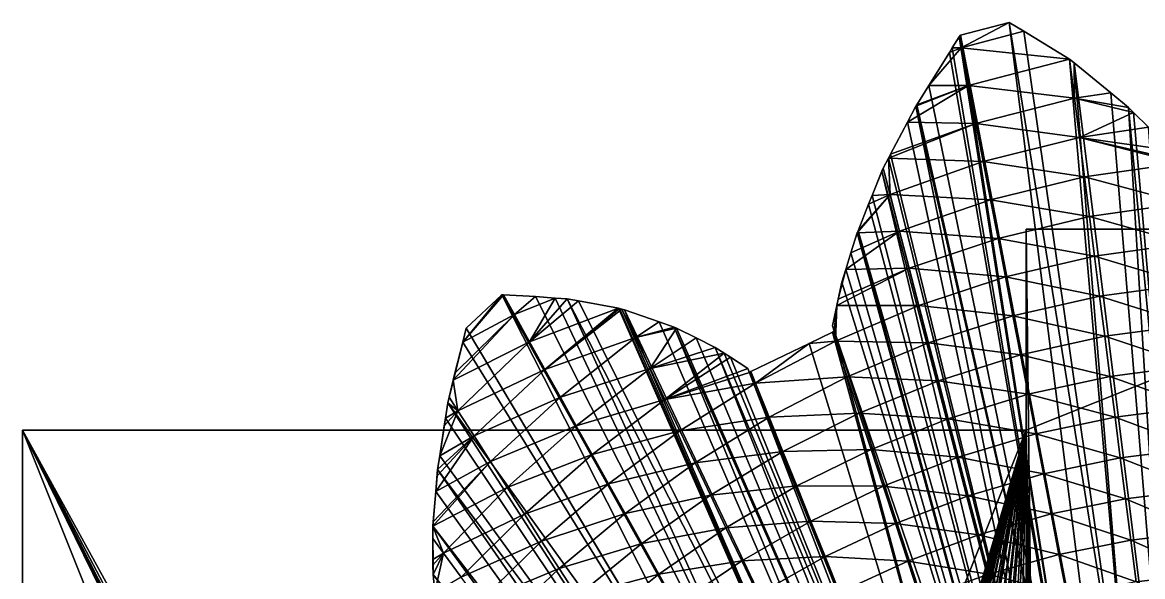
# Model space of a CAD drawing. Header units: inches. Extents: x 62 to 1153, y 3 to 780.
# Drawn here: x 1100.82 to 1123.14, y 769.41 to 780.45 of the extents above; entities that cross this region are included whole.
import ezdxf

# ---------------------------------------------------------------- set-up
doc = ezdxf.new("R2010")
doc.units = ezdxf.units.IN
doc.header["$MEASUREMENT"] = 0
doc.layers.add('ConstLine', color=6, linetype='Continuous')
doc.layers.add('ObjLayer', color=2, linetype='Continuous')

msp = doc.modelspace()

# ---------------------------------------------------------------- linework, layer by layer
at = {"layer": 'ConstLine'}
for points in [[(1119.505, 780.193, 24.837), (1120.479, 780.445, 24.778), (1119.523, 779.939, 24.53)], [(1122.448, 764.85, 36.5), (1120.479, 780.445, 24.778), (1119.505, 780.193, 24.837)], [(1120.479, 780.445, 24.778), (1120.767, 780.273, 24.469), (1119.523, 779.939, 24.53)], [(1119.523, 779.939, 24.53), (1120.767, 780.273, 24.469), (1121.676, 779.71, 23.513)], [(1120.479, 780.445, 24.778), (1122.974, 764.943, 36.5), (1120.767, 780.273, 24.469)], [(1122.974, 764.943, 36.5), (1120.479, 780.445, 24.778), (1122.448, 764.85, 36.5)], [(1120.767, 780.273, 24.469), (1122.974, 764.943, 36.5), (1121.676, 779.71, 23.513)], [(1119.481, 780.159, 24.805), (1119.523, 779.939, 24.53), (1119.341, 779.936, 24.62)], [(1119.481, 780.159, 24.805), (1119.341, 779.936, 24.62), (1122.146, 763.345, 36.5)], [(1119.505, 780.193, 24.837), (1119.481, 780.159, 24.805), (1122.146, 763.345, 36.5)], [(1119.505, 780.193, 24.837), (1119.523, 779.939, 24.53), (1119.481, 780.159, 24.805)], [(1119.505, 780.193, 24.837), (1122.146, 763.345, 36.5), (1122.448, 764.85, 36.5)], [(1119.523, 779.939, 24.53), (1119.668, 779.187, 23.616), (1118.875, 779.188, 24.007)], [(1119.286, 779.849, 24.546), (1119.523, 779.939, 24.53), (1118.875, 779.188, 24.007)], [(1119.286, 779.849, 24.546), (1118.875, 779.188, 24.007), (1122.146, 763.345, 36.5)], [(1119.341, 779.936, 24.62), (1119.523, 779.939, 24.53), (1119.286, 779.849, 24.546)], [(1119.341, 779.936, 24.62), (1119.286, 779.849, 24.546), (1122.146, 763.345, 36.5)], [(1119.523, 779.939, 24.53), (1121.676, 779.71, 23.513), (1119.668, 779.187, 23.616)], [(1119.668, 779.187, 23.616), (1121.676, 779.71, 23.513), (1121.776, 778.933, 22.626)], [(1121.676, 779.71, 23.513), (1121.775, 779.641, 23.416), (1121.776, 778.933, 22.626)], [(1121.676, 779.71, 23.513), (1122.974, 764.943, 36.5), (1121.775, 779.641, 23.416)], [(1121.775, 779.641, 23.416), (1122.503, 779.044, 22.603), (1121.776, 778.933, 22.626)], [(1121.775, 779.641, 23.416), (1123.772, 763.631, 36.5), (1122.503, 779.044, 22.603)], [(1121.775, 779.641, 23.416), (1122.974, 764.943, 36.5), (1123.772, 763.631, 36.5)], [(1119.668, 779.187, 23.616), (1119.814, 778.431, 22.725), (1118.45, 778.457, 23.396)], [(1118.615, 778.775, 23.664), (1119.668, 779.187, 23.616), (1118.45, 778.457, 23.396)], [(1118.634, 778.805, 23.688), (1119.668, 779.187, 23.616), (1118.615, 778.775, 23.664)], [(1118.875, 779.188, 24.007), (1119.668, 779.187, 23.616), (1118.634, 778.805, 23.688)], [(1118.875, 779.188, 24.007), (1118.634, 778.805, 23.688), (1122.146, 763.345, 36.5)], [(1119.668, 779.187, 23.616), (1121.776, 778.933, 22.626), (1119.814, 778.431, 22.725)], [(1119.814, 778.431, 22.725), (1121.776, 778.933, 22.626), (1121.875, 778.151, 21.756)], [(1121.776, 778.933, 22.626), (1122.503, 779.044, 22.603), (1122.851, 778.753, 22.221)], [(1121.776, 778.933, 22.626), (1122.951, 778.653, 22.094), (1121.875, 778.151, 21.756)], [(1121.776, 778.933, 22.626), (1122.851, 778.753, 22.221), (1122.951, 778.653, 22.094)], [(1122.503, 779.044, 22.603), (1123.772, 763.631, 36.5), (1122.851, 778.753, 22.221)], [(1118.615, 778.775, 23.664), (1118.45, 778.457, 23.396), (1121.964, 762.073, 36.5)], [(1118.634, 778.805, 23.688), (1118.615, 778.775, 23.664), (1122.146, 763.345, 36.5)], [(1118.615, 778.775, 23.664), (1121.964, 762.073, 36.5), (1122.146, 763.345, 36.5)], [(1122.851, 778.753, 22.221), (1124.378, 762.499, 36.5), (1122.951, 778.653, 22.094)], [(1122.851, 778.753, 22.221), (1123.772, 763.631, 36.5), (1124.378, 762.499, 36.5)], [(1122.951, 778.653, 22.094), (1123.251, 778.356, 21.714), (1121.875, 778.151, 21.756)], [(1122.951, 778.653, 22.094), (1124.378, 762.499, 36.5), (1123.251, 778.356, 21.714)], [(1118.112, 777.818, 22.845), (1119.814, 778.431, 22.725), (1118.073, 777.741, 22.782)], [(1118.073, 777.741, 22.782), (1119.814, 778.431, 22.725), (1119.96, 777.672, 21.854)], [(1118.45, 778.457, 23.396), (1118.112, 777.818, 22.845), (1121.964, 762.073, 36.5)], [(1118.45, 778.457, 23.396), (1119.814, 778.431, 22.725), (1118.112, 777.818, 22.845)], [(1119.814, 778.431, 22.725), (1121.875, 778.151, 21.756), (1119.96, 777.672, 21.854)], [(1121.875, 778.151, 21.756), (1123.251, 778.356, 21.714), (1123.708, 777.894, 21.142)], [(1119.96, 777.672, 21.854), (1121.875, 778.151, 21.756), (1121.976, 777.366, 20.907)], [(1121.875, 778.151, 21.756), (1123.883, 777.644, 20.848), (1121.976, 777.366, 20.907)], [(1121.875, 778.151, 21.756), (1123.88, 777.686, 20.892), (1123.883, 777.644, 20.848)], [(1121.875, 778.151, 21.756), (1123.708, 777.894, 21.142), (1123.88, 777.686, 20.892)], [(1118.112, 777.818, 22.845), (1118.073, 777.741, 22.782), (1121.964, 762.073, 36.5)], [(1118.073, 777.741, 22.782), (1117.969, 777.542, 22.613), (1121.964, 762.073, 36.5)], [(1118.073, 777.741, 22.782), (1118.104, 777.019, 21.987), (1117.969, 777.542, 22.613)], [(1118.073, 777.741, 22.782), (1119.96, 777.672, 21.854), (1118.104, 777.019, 21.987)], [(1118.104, 777.019, 21.987), (1119.96, 777.672, 21.854), (1120.107, 776.91, 21.004)], [(1119.96, 777.672, 21.854), (1121.976, 777.366, 20.907), (1120.107, 776.91, 21.004)], [(1121.976, 777.366, 20.907), (1123.883, 777.644, 20.848), (1123.934, 776.843, 20.02)], [(1117.969, 777.542, 22.613), (1118.104, 777.019, 21.987), (1117.745, 776.997, 22.172)], [(1117.969, 777.542, 22.613), (1117.745, 776.997, 22.172), (1117.941, 777.484, 22.569)], [(1117.941, 777.484, 22.569), (1117.745, 776.997, 22.172), (1121.871, 761.009, 36.5)], [(1117.969, 777.542, 22.613), (1117.941, 777.484, 22.569), (1121.964, 762.073, 36.5)], [(1117.941, 777.484, 22.569), (1121.871, 761.009, 36.5), (1121.964, 762.073, 36.5)], [(1120.107, 776.91, 21.004), (1121.976, 777.366, 20.907), (1122.076, 776.578, 20.077)], [(1121.976, 777.366, 20.907), (1123.934, 776.843, 20.02), (1122.076, 776.578, 20.077)], [(1118.104, 777.019, 21.987), (1118.295, 776.286, 21.134), (1117.451, 776.251, 21.567)], [(1118.104, 777.019, 21.987), (1117.451, 776.251, 21.567), (1117.465, 776.295, 21.604)], [(1117.673, 776.822, 22.026), (1118.104, 777.019, 21.987), (1117.465, 776.295, 21.604)], [(1117.745, 776.997, 22.172), (1118.104, 777.019, 21.987), (1117.673, 776.822, 22.026)], [(1117.745, 776.997, 22.172), (1117.673, 776.822, 22.026), (1121.871, 761.009, 36.5)], [(1118.104, 777.019, 21.987), (1120.107, 776.91, 21.004), (1118.295, 776.286, 21.134)], [(1118.295, 776.286, 21.134), (1120.107, 776.91, 21.004), (1120.255, 776.144, 20.171)], [(1120.107, 776.91, 21.004), (1122.076, 776.578, 20.077), (1120.255, 776.144, 20.171)], [(1117.673, 776.822, 22.026), (1117.465, 776.295, 21.604), (1121.871, 761.009, 36.5)], [(1123.985, 776.039, 19.209), (1122.076, 776.578, 20.077), (1123.934, 776.843, 20.02)], [(1122.177, 775.787, 19.266), (1120.255, 776.144, 20.171), (1122.076, 776.578, 20.077)], [(1122.076, 776.578, 20.077), (1123.985, 776.039, 19.209), (1122.177, 775.787, 19.266)], [(1118.295, 776.286, 21.134), (1117.224, 775.522, 20.947), (1117.325, 775.853, 21.222)], [(1118.486, 775.549, 20.298), (1117.224, 775.522, 20.947), (1118.295, 776.286, 21.134)], [(1117.451, 776.251, 21.567), (1118.295, 776.286, 21.134), (1117.325, 775.853, 21.222)], [(1117.451, 776.251, 21.567), (1117.325, 775.853, 21.222), (1121.843, 760.13, 36.5)], [(1117.465, 776.295, 21.604), (1117.451, 776.251, 21.567), (1121.843, 760.13, 36.5)], [(1117.465, 776.295, 21.604), (1121.843, 760.13, 36.5), (1121.871, 761.009, 36.5)], [(1118.295, 776.286, 21.134), (1120.255, 776.144, 20.171), (1118.486, 775.549, 20.298)], [(1130.817, 776.324), (1120.817, 772.324), (1120.817, 776.324)], [(1120.817, 772.324), (1130.817, 776.324), (1121.297, 748.941)], [(1120.817, 772.324, 4), (1121.062, 755.854, 4), (1120.817, 776.324, 4)], [(1120.817, 776.324, 4), (1121.062, 755.854, 4), (1130.817, 776.324, 4)], [(1120.817, 776.324, 4), (1130.817, 776.324), (1120.817, 776.324)], [(1130.817, 776.324), (1120.817, 776.324, 4), (1130.817, 776.324, 4)], [(1120.817, 776.324, 4), (1120.817, 772.324), (1120.817, 772.324, 4)], [(1120.817, 772.324), (1120.817, 776.324, 4), (1120.817, 776.324)], [(1130.817, 776.324, 4), (1121.062, 755.854, 4), (1121.409, 755.985, 4)], [(1121.297, 748.941), (1130.817, 776.324), (1121.382, 749.16)], [(1121.382, 749.16), (1130.817, 776.324), (1121.477, 749.376)], [(1130.817, 776.324, 4), (1121.409, 755.985, 4), (1121.641, 756.08, 4)], [(1121.477, 749.376), (1130.817, 776.324), (1121.583, 749.586)], [(1121.583, 749.586), (1130.817, 776.324), (1121.699, 749.791)], [(1130.817, 776.324, 4), (1121.641, 756.08, 4), (1122.02, 756.204, 4)], [(1121.699, 749.791), (1130.817, 776.324), (1121.826, 749.99)], [(1121.826, 749.99), (1130.817, 776.324), (1121.961, 750.183)], [(1121.961, 750.183), (1130.817, 776.324), (1122.106, 750.369)], [(1130.817, 776.324, 4), (1122.02, 756.204, 4), (1122.225, 756.277, 4)], [(1122.106, 750.369), (1130.817, 776.324), (1122.26, 750.547)], [(1130.817, 776.324, 4), (1122.225, 756.277, 4), (1122.631, 756.389, 4)], [(1122.26, 750.547), (1130.817, 776.324), (1122.422, 750.718)], [(1122.422, 750.718), (1130.817, 776.324), (1122.593, 750.88)], [(1122.593, 750.88), (1130.817, 776.324), (1122.772, 751.034)], [(1130.817, 776.324, 4), (1122.631, 756.389, 4), (1122.814, 756.444, 4)], [(1122.772, 751.034), (1130.817, 776.324), (1122.957, 751.179)], [(1130.817, 776.324, 4), (1122.814, 756.444, 4), (1123.242, 756.541, 4)], [(1122.957, 751.179), (1130.817, 776.324), (1123.15, 751.315)], [(1120.403, 775.374, 19.357), (1118.486, 775.549, 20.298), (1120.255, 776.144, 20.171)], [(1120.255, 776.144, 20.171), (1122.177, 775.787, 19.266), (1120.403, 775.374, 19.357)], [(1124.036, 775.232, 18.416), (1122.177, 775.787, 19.266), (1123.985, 776.039, 19.209)], [(1117.325, 775.853, 21.222), (1117.224, 775.522, 20.947), (1121.843, 760.13, 36.5)], [(1122.278, 774.993, 18.47), (1120.403, 775.374, 19.357), (1122.177, 775.787, 19.266)], [(1124.036, 775.232, 18.416), (1122.278, 774.993, 18.47), (1122.177, 775.787, 19.266)], [(1118.678, 774.807, 19.48), (1117.043, 774.806, 20.32), (1118.486, 775.549, 20.298)], [(1118.486, 775.549, 20.298), (1117.043, 774.806, 20.32), (1117.069, 774.931, 20.427)], [(1117.224, 775.522, 20.947), (1118.486, 775.549, 20.298), (1117.069, 774.931, 20.427)], [(1117.224, 775.522, 20.947), (1117.069, 774.931, 20.427), (1117.145, 775.269, 20.731)], [(1117.224, 775.522, 20.947), (1117.145, 775.269, 20.731), (1121.843, 760.13, 36.5)], [(1120.403, 775.374, 19.357), (1118.678, 774.807, 19.48), (1118.486, 775.549, 20.298)], [(1120.552, 774.599, 18.558), (1118.678, 774.807, 19.48), (1120.403, 775.374, 19.357)], [(1122.278, 774.993, 18.47), (1120.552, 774.599, 18.558), (1120.403, 775.374, 19.357)], [(1117.145, 775.269, 20.731), (1116.954, 774.403, 19.964), (1121.843, 760.13, 36.5)], [(1117.145, 775.269, 20.731), (1117.043, 774.806, 20.32), (1116.954, 774.403, 19.964)], [(1117.145, 775.269, 20.731), (1117.069, 774.931, 20.427), (1117.043, 774.806, 20.32)], [(1124.088, 774.421, 17.639), (1122.278, 774.993, 18.47), (1124.036, 775.232, 18.416)], [(1110.368, 775.018, 26.151), (1110.4, 775.018, 26.112), (1109.59, 774.076, 26.1)], [(1110.4, 775.018, 26.112), (1110.618, 774.626, 25.431), (1109.59, 774.076, 26.1)], [(1110.368, 775.018, 26.151), (1109.59, 774.076, 26.1), (1109.657, 774.356, 26.315)], [(1116.656, 762.644, 36.5), (1110.368, 775.018, 26.151), (1109.657, 774.356, 26.315)], [(1117.118, 762.91, 36.5), (1110.4, 775.018, 26.112), (1110.368, 775.018, 26.151)], [(1117.118, 762.91, 36.5), (1110.368, 775.018, 26.151), (1116.656, 762.644, 36.5)], [(1117.118, 762.91, 36.5), (1111.039, 774.985, 25.373), (1110.4, 775.018, 26.112)], [(1110.4, 775.018, 26.112), (1111.039, 774.985, 25.373), (1110.618, 774.626, 25.431)], [(1110.618, 774.626, 25.431), (1111.039, 774.985, 25.373), (1111.434, 774.954, 24.932)], [(1110.618, 774.626, 25.431), (1111.434, 774.954, 24.932), (1110.92, 774.084, 24.521)], [(1111.434, 774.954, 24.932), (1111.668, 774.938, 24.669), (1110.92, 774.084, 24.521)], [(1111.668, 774.938, 24.669), (1111.899, 774.9, 24.384), (1110.92, 774.084, 24.521)], [(1117.118, 762.91, 36.5), (1111.434, 774.954, 24.932), (1111.039, 774.985, 25.373)], [(1117.118, 762.91, 36.5), (1111.668, 774.938, 24.669), (1111.434, 774.954, 24.932)], [(1118.317, 761.951, 36.5), (1111.899, 774.9, 24.384), (1111.668, 774.938, 24.669)], [(1117.118, 762.91, 36.5), (1118.317, 761.951, 36.5), (1111.668, 774.938, 24.669)], [(1122.38, 774.194, 17.691), (1120.552, 774.599, 18.558), (1122.278, 774.993, 18.47)], [(1124.088, 774.421, 17.639), (1122.38, 774.194, 17.691), (1122.278, 774.993, 18.47)], [(1110.92, 774.084, 24.521), (1111.899, 774.9, 24.384), (1112.69, 774.75, 23.445)], [(1110.92, 774.084, 24.521), (1112.69, 774.75, 23.445), (1111.225, 773.534, 23.628)], [(1111.225, 773.534, 23.628), (1112.69, 774.75, 23.445), (1112.714, 774.745, 23.417)], [(1112.761, 774.736, 23.363), (1111.225, 773.534, 23.628), (1112.714, 774.745, 23.417)], [(1113.032, 774.166, 22.535), (1111.225, 773.534, 23.628), (1112.761, 774.736, 23.363)], [(1118.317, 761.951, 36.5), (1112.69, 774.75, 23.445), (1111.899, 774.9, 24.384)], [(1118.317, 761.951, 36.5), (1112.714, 774.745, 23.417), (1112.69, 774.75, 23.445)], [(1118.317, 761.951, 36.5), (1112.761, 774.736, 23.363), (1112.714, 774.745, 23.417)], [(1118.317, 761.951, 36.5), (1112.811, 774.723, 23.307), (1112.761, 774.736, 23.363)], [(1112.761, 774.736, 23.363), (1112.811, 774.723, 23.307), (1113.032, 774.166, 22.535)], [(1112.811, 774.723, 23.307), (1119.274, 761.094, 36.5), (1113.502, 774.484, 22.476)], [(1118.317, 761.951, 36.5), (1119.274, 761.094, 36.5), (1112.811, 774.723, 23.307)], [(1112.811, 774.723, 23.307), (1113.502, 774.484, 22.476), (1113.032, 774.166, 22.535)], [(1117.043, 774.806, 20.32), (1116.991, 774.292, 19.836), (1116.954, 774.403, 19.964)], [(1117.043, 774.806, 20.32), (1117.016, 774.098, 19.63), (1116.991, 774.292, 19.836)], [(1118.872, 774.06, 18.677), (1117.016, 774.098, 19.63), (1118.678, 774.807, 19.48)], [(1118.678, 774.807, 19.48), (1117.016, 774.098, 19.63), (1117.043, 774.806, 20.32)], [(1120.552, 774.599, 18.558), (1118.872, 774.06, 18.677), (1118.678, 774.807, 19.48)], [(1110.618, 774.626, 25.431), (1109.401, 773.317, 25.504), (1109.434, 773.457, 25.611)], [(1110.618, 774.626, 25.431), (1110.92, 774.084, 24.521), (1109.401, 773.317, 25.504)], [(1110.618, 774.626, 25.431), (1109.434, 773.457, 25.611), (1109.59, 774.076, 26.1)], [(1113.804, 774.372, 22.124), (1113.032, 774.166, 22.535), (1113.502, 774.484, 22.476)], [(1113.502, 774.484, 22.476), (1119.274, 761.094, 36.5), (1113.804, 774.372, 22.124)], [(1120.702, 773.821, 17.775), (1118.872, 774.06, 18.677), (1120.552, 774.599, 18.558)], [(1122.38, 774.194, 17.691), (1120.702, 773.821, 17.775), (1120.552, 774.599, 18.558)], [(1109.657, 774.356, 26.315), (1109.59, 774.076, 26.1), (1116.656, 762.644, 36.5)], [(1113.846, 774.352, 22.071), (1113.032, 774.166, 22.535), (1113.804, 774.372, 22.124)], [(1113.032, 774.166, 22.535), (1113.846, 774.352, 22.071), (1113.323, 773.554, 21.674)], [(1113.846, 774.352, 22.071), (1114.242, 774.162, 21.557), (1113.323, 773.554, 21.674)], [(1113.804, 774.372, 22.124), (1120.029, 760.339, 36.5), (1113.846, 774.352, 22.071)], [(1113.804, 774.372, 22.124), (1119.274, 761.094, 36.5), (1120.029, 760.339, 36.5)], [(1113.846, 774.352, 22.071), (1120.029, 760.339, 36.5), (1114.242, 774.162, 21.557)], [(1121.119, 758.981, 36.5), (1116.957, 774.278, 19.839), (1116.492, 774.051, 19.913)], [(1117.016, 774.098, 19.63), (1116.492, 774.051, 19.913), (1116.957, 774.278, 19.839)], [(1116.954, 774.403, 19.964), (1116.991, 774.292, 19.836), (1121.86, 759.417, 36.5)], [(1116.954, 774.403, 19.964), (1121.86, 759.417, 36.5), (1121.843, 760.13, 36.5)], [(1121.119, 758.981, 36.5), (1116.991, 774.292, 19.836), (1116.957, 774.278, 19.839)], [(1117.016, 774.098, 19.63), (1116.957, 774.278, 19.839), (1116.991, 774.292, 19.836)], [(1121.917, 759.244, 36.5), (1116.991, 774.292, 19.836), (1121.119, 758.981, 36.5)], [(1116.991, 774.292, 19.836), (1121.917, 759.244, 36.5), (1121.86, 759.417, 36.5)], [(1124.139, 773.608, 16.877), (1122.38, 774.194, 17.691), (1124.088, 774.421, 17.639)], [(1109.59, 774.076, 26.1), (1109.294, 772.868, 25.16), (1116.656, 762.644, 36.5)], [(1109.59, 774.076, 26.1), (1109.319, 772.982, 25.243), (1109.294, 772.868, 25.16)], [(1109.59, 774.076, 26.1), (1109.401, 773.317, 25.504), (1109.319, 772.982, 25.243)], [(1110.92, 774.084, 24.521), (1109.494, 772.71, 24.743), (1109.401, 773.317, 25.504)], [(1109.59, 774.076, 26.1), (1109.434, 773.457, 25.611), (1109.401, 773.317, 25.504)], [(1110.92, 774.084, 24.521), (1111.225, 773.534, 23.628), (1109.494, 772.71, 24.743)], [(1111.225, 773.534, 23.628), (1113.032, 774.166, 22.535), (1111.536, 772.977, 22.75)], [(1113.323, 773.554, 21.674), (1111.536, 772.977, 22.75), (1113.032, 774.166, 22.535)], [(1114.621, 773.972, 21.084), (1113.323, 773.554, 21.674), (1114.242, 774.162, 21.557)], [(1114.242, 774.162, 21.557), (1120.029, 760.339, 36.5), (1114.621, 773.972, 21.084)], [(1121.119, 758.981, 36.5), (1116.492, 774.051, 19.913), (1115.333, 773.492, 20.09)], [(1116.492, 774.051, 19.913), (1115.425, 773.261, 19.804), (1115.333, 773.492, 20.09)], [(1117.25, 773.384, 18.823), (1115.425, 773.261, 19.804), (1117.016, 774.098, 19.63)], [(1117.016, 774.098, 19.63), (1115.425, 773.261, 19.804), (1116.492, 774.051, 19.913)], [(1118.872, 774.06, 18.677), (1117.25, 773.384, 18.823), (1117.016, 774.098, 19.63)], [(1119.067, 773.308, 17.889), (1117.25, 773.384, 18.823), (1118.872, 774.06, 18.677)], [(1120.702, 773.821, 17.775), (1119.067, 773.308, 17.889), (1118.872, 774.06, 18.677)], [(1122.483, 773.392, 16.927), (1120.702, 773.821, 17.775), (1122.38, 774.194, 17.691)], [(1124.139, 773.608, 16.877), (1122.483, 773.392, 16.927), (1122.38, 774.194, 17.691)], [(1114.801, 773.857, 20.834), (1113.323, 773.554, 21.674), (1114.621, 773.972, 21.084)], [(1114.801, 773.857, 20.834), (1113.618, 772.935, 20.827), (1113.323, 773.554, 21.674)], [(1114.924, 773.779, 20.661), (1113.618, 772.935, 20.827), (1114.801, 773.857, 20.834)], [(1114.621, 773.972, 21.084), (1120.615, 759.683, 36.5), (1114.801, 773.857, 20.834)], [(1114.621, 773.972, 21.084), (1120.029, 760.339, 36.5), (1120.615, 759.683, 36.5)], [(1114.801, 773.857, 20.834), (1120.615, 759.683, 36.5), (1114.924, 773.779, 20.661)], [(1120.853, 773.038, 17.007), (1119.067, 773.308, 17.889), (1120.702, 773.821, 17.775)], [(1122.483, 773.392, 16.927), (1120.853, 773.038, 17.007), (1120.702, 773.821, 17.775)], [(1115.268, 773.554, 20.196), (1113.618, 772.935, 20.827), (1114.924, 773.779, 20.661)], [(1114.924, 773.779, 20.661), (1120.615, 759.683, 36.5), (1115.268, 773.554, 20.196)], [(1124.191, 772.79, 16.129), (1122.483, 773.392, 16.927), (1124.139, 773.608, 16.877)], [(1111.225, 773.534, 23.628), (1109.816, 772.209, 23.85), (1109.494, 772.71, 24.743)], [(1111.225, 773.534, 23.628), (1111.536, 772.977, 22.75), (1109.816, 772.209, 23.85)], [(1111.536, 772.977, 22.75), (1113.323, 773.554, 21.674), (1111.85, 772.411, 21.886)], [(1113.618, 772.935, 20.827), (1111.85, 772.411, 21.886), (1113.323, 773.554, 21.674)], [(1115.301, 773.474, 20.097), (1113.618, 772.935, 20.827), (1115.268, 773.554, 20.196)], [(1115.425, 773.261, 19.804), (1113.618, 772.935, 20.827), (1115.301, 773.474, 20.097)], [(1115.268, 773.554, 20.196), (1121.061, 759.126, 36.5), (1115.301, 773.474, 20.097)], [(1115.268, 773.554, 20.196), (1120.615, 759.683, 36.5), (1121.061, 759.126, 36.5)], [(1121.119, 758.981, 36.5), (1115.333, 773.492, 20.09), (1115.301, 773.474, 20.097)], [(1115.425, 773.261, 19.804), (1115.301, 773.474, 20.097), (1115.333, 773.492, 20.09)], [(1115.301, 773.474, 20.097), (1121.061, 759.126, 36.5), (1121.119, 758.981, 36.5)], [(1117.25, 773.384, 18.823), (1115.696, 772.585, 18.99), (1115.425, 773.261, 19.804)], [(1117.486, 772.664, 18.029), (1115.696, 772.585, 18.99), (1117.25, 773.384, 18.823)], [(1119.067, 773.308, 17.889), (1117.486, 772.664, 18.029), (1117.25, 773.384, 18.823)], [(1122.586, 772.585, 16.176), (1120.853, 773.038, 17.007), (1122.483, 773.392, 16.927)], [(1124.191, 772.79, 16.129), (1122.586, 772.585, 16.176), (1122.483, 773.392, 16.927)], [(1109.401, 773.317, 25.504), (1109.494, 772.71, 24.743), (1109.319, 772.982, 25.243)], [(1115.425, 773.261, 19.804), (1113.916, 772.308, 19.995), (1113.618, 772.935, 20.827)], [(1115.696, 772.585, 18.99), (1113.916, 772.308, 19.995), (1115.425, 773.261, 19.804)], [(1119.264, 772.55, 17.116), (1117.486, 772.664, 18.029), (1119.067, 773.308, 17.889)], [(1120.853, 773.038, 17.007), (1119.264, 772.55, 17.116), (1119.067, 773.308, 17.889)], [(1109.319, 772.982, 25.243), (1109.494, 772.71, 24.743), (1109.294, 772.868, 25.16)], [(1111.536, 772.977, 22.75), (1110.144, 771.698, 22.97), (1109.816, 772.209, 23.85)], [(1111.536, 772.977, 22.75), (1111.85, 772.411, 21.886), (1110.144, 771.698, 22.97)], [(1113.618, 772.935, 20.827), (1112.17, 771.837, 21.035), (1111.85, 772.411, 21.886)], [(1113.916, 772.308, 19.995), (1112.17, 771.837, 21.035), (1113.618, 772.935, 20.827)], [(1121.005, 772.249, 16.252), (1119.264, 772.55, 17.116), (1120.853, 773.038, 17.007)], [(1122.586, 772.585, 16.176), (1121.005, 772.249, 16.252), (1120.853, 773.038, 17.007)], [(1109.494, 772.71, 24.743), (1109.133, 771.814, 24.316), (1109.221, 772.41, 24.789)], [(1109.494, 772.71, 24.743), (1109.816, 772.209, 23.85), (1109.133, 771.814, 24.316)], [(1109.494, 772.71, 24.743), (1109.221, 772.41, 24.789), (1109.246, 772.559, 24.912)], [(1109.294, 772.868, 25.16), (1109.246, 772.559, 24.912), (1116.887, 761.125, 36.5)], [(1109.294, 772.868, 25.16), (1109.494, 772.71, 24.743), (1109.246, 772.559, 24.912)], [(1109.294, 772.868, 25.16), (1116.887, 761.125, 36.5), (1116.656, 762.644, 36.5)], [(1124.243, 771.967, 15.394), (1122.586, 772.585, 16.176), (1124.191, 772.79, 16.129)], [(1109.246, 772.559, 24.912), (1109.133, 771.814, 24.316), (1116.887, 761.125, 36.5)], [(1109.246, 772.559, 24.912), (1109.221, 772.41, 24.789), (1109.133, 771.814, 24.316)], [(1115.696, 772.585, 18.99), (1114.218, 771.673, 19.175), (1113.916, 772.308, 19.995)], [(1115.97, 771.901, 18.19), (1114.218, 771.673, 19.175), (1115.696, 772.585, 18.99)], [(1117.486, 772.664, 18.029), (1115.97, 771.901, 18.19), (1115.696, 772.585, 18.99)], [(1117.725, 771.938, 17.249), (1115.97, 771.901, 18.19), (1117.486, 772.664, 18.029)], [(1119.264, 772.55, 17.116), (1117.725, 771.938, 17.249), (1117.486, 772.664, 18.029)], [(1119.462, 771.787, 16.355), (1117.725, 771.938, 17.249), (1119.264, 772.55, 17.116)], [(1121.005, 772.249, 16.252), (1119.462, 771.787, 16.355), (1119.264, 772.55, 17.116)], [(1122.689, 771.774, 15.438), (1121.005, 772.249, 16.252), (1122.586, 772.585, 16.176)], [(1124.243, 771.967, 15.394), (1122.689, 771.774, 15.438), (1122.586, 772.585, 16.176)], [(1120.817, 772.324), (1100.817, 722.324), (1100.817, 772.324)], [(1100.817, 722.324), (1120.817, 772.324), (1120.817, 722.324)], [(1120.817, 722.324, 4), (1100.817, 772.324, 4), (1100.817, 722.324, 4)], [(1100.817, 772.324, 4), (1120.817, 722.324, 4), (1113.931, 745.614, 4)], [(1100.817, 772.324, 4), (1113.931, 745.614, 4), (1113.79, 746.133, 4)], [(1100.817, 772.324, 4), (1113.79, 746.133, 4), (1113.731, 746.362, 4)], [(1100.817, 772.324, 4), (1113.731, 746.362, 4), (1113.673, 746.852, 4)], [(1100.817, 772.324, 4), (1113.673, 746.852, 4), (1113.641, 747.129, 4)], [(1100.817, 772.324, 4), (1113.819, 748.659, 4), (1120.817, 772.324, 4)], [(1113.819, 748.659, 4), (1100.817, 772.324, 4), (1113.672, 747.9, 4)], [(1113.672, 747.9, 4), (1100.817, 772.324, 4), (1113.641, 747.129, 4)], [(1100.817, 772.324, 4), (1100.817, 722.324), (1100.817, 722.324, 4)], [(1100.817, 722.324), (1100.817, 772.324, 4), (1100.817, 772.324)], [(1100.817, 772.324, 4), (1120.817, 772.324), (1100.817, 772.324)], [(1120.817, 772.324), (1100.817, 772.324, 4), (1120.817, 772.324, 4)], [(1111.85, 772.411, 21.886), (1110.477, 771.179, 22.104), (1110.144, 771.698, 22.97)], [(1112.17, 771.837, 21.035), (1110.477, 771.179, 22.104), (1111.85, 772.411, 21.886)], [(1113.916, 772.308, 19.995), (1112.494, 771.255, 20.197), (1112.17, 771.837, 21.035)], [(1114.218, 771.673, 19.175), (1112.494, 771.255, 20.197), (1113.916, 772.308, 19.995)], [(1120.817, 772.324, 4), (1113.819, 748.659, 4), (1114.021, 749.252, 4)], [(1120.817, 772.324, 4), (1114.021, 749.252, 4), (1114.067, 749.392, 4)], [(1120.817, 772.324, 4), (1114.067, 749.392, 4), (1114.387, 750.076, 4)], [(1120.817, 772.324, 4), (1114.387, 750.076, 4), (1114.394, 750.091, 4)], [(1120.817, 772.324, 4), (1114.394, 750.091, 4), (1114.437, 750.166, 4)], [(1120.817, 772.324, 4), (1114.437, 750.166, 4), (1114.788, 750.749, 4)], [(1120.817, 772.324, 4), (1114.788, 750.749, 4), (1114.862, 750.849, 4)], [(1120.817, 772.324, 4), (1114.862, 750.849, 4), (1115.225, 751.366, 4)], [(1120.817, 772.324, 4), (1115.225, 751.366, 4), (1115.397, 751.571, 4)], [(1120.817, 772.324, 4), (1115.397, 751.571, 4), (1115.692, 751.943, 4)], [(1120.817, 772.324, 4), (1115.692, 751.943, 4), (1115.966, 752.239, 4)], [(1120.817, 772.324, 4), (1115.966, 752.239, 4), (1116.179, 752.482, 4)], [(1120.817, 772.324, 4), (1116.179, 752.482, 4), (1116.555, 752.851, 4)], [(1120.817, 772.324, 4), (1116.555, 752.851, 4), (1116.683, 752.985, 4)], [(1120.817, 772.324, 4), (1116.683, 752.985, 4), (1117.155, 753.41, 4)], [(1120.817, 772.324, 4), (1117.155, 753.41, 4), (1117.199, 753.453, 4)], [(1120.817, 772.324, 4), (1117.199, 753.453, 4), (1117.501, 753.704, 4)], [(1120.817, 772.324, 4), (1117.501, 753.704, 4), (1117.727, 753.888, 4)], [(1120.817, 772.324, 4), (1117.727, 753.888, 4), (1117.76, 753.911, 4)], [(1120.817, 772.324, 4), (1117.76, 753.911, 4), (1118.266, 754.29, 4)], [(1120.817, 772.324, 4), (1118.266, 754.29, 4), (1118.367, 754.354, 4)], [(1120.817, 772.324, 4), (1118.367, 754.354, 4), (1118.812, 754.661, 4)], [(1120.817, 772.324, 4), (1118.812, 754.661, 4), (1118.974, 754.756, 4)], [(1120.817, 772.324, 4), (1118.974, 754.756, 4), (1119.365, 755.003, 4)], [(1120.817, 772.324, 4), (1119.365, 755.003, 4), (1119.582, 755.118, 4)], [(1121.158, 771.455, 15.509), (1119.462, 771.787, 16.355), (1121.005, 772.249, 16.252)], [(1120.817, 772.324, 4), (1119.582, 755.118, 4), (1119.924, 755.315, 4)], [(1120.817, 772.324, 4), (1119.924, 755.315, 4), (1120.19, 755.443, 4)], [(1120.817, 772.324, 4), (1120.19, 755.443, 4), (1120.49, 755.599, 4)], [(1120.817, 772.324, 4), (1120.49, 755.599, 4), (1120.799, 755.732, 4)], [(1120.817, 772.324, 4), (1120.799, 755.732, 4), (1121.062, 755.854, 4)], [(1120.817, 772.324), (1121.297, 748.941), (1121.223, 748.717)], [(1120.817, 772.324), (1121.223, 748.717), (1121.16, 748.49)], [(1120.817, 772.324), (1121.16, 748.49), (1121.109, 748.26)], [(1120.817, 772.324), (1121.109, 748.26), (1121.069, 748.028)], [(1120.817, 772.324), (1121.069, 748.028), (1121.04, 747.794)], [(1120.817, 772.324), (1121.04, 747.794), (1121.022, 747.559)], [(1120.817, 772.324), (1121.022, 747.559), (1121.017, 747.324)], [(1120.817, 772.324), (1121.017, 747.324), (1120.817, 722.324)], [(1122.689, 771.774, 15.438), (1121.158, 771.455, 15.509), (1121.005, 772.249, 16.252)], [(1109.816, 772.209, 23.85), (1109.053, 771.103, 23.708), (1109.077, 771.413, 23.976)], [(1109.816, 772.209, 23.85), (1110.144, 771.698, 22.97), (1109.053, 771.103, 23.708)], [(1109.816, 772.209, 23.85), (1109.077, 771.413, 23.976), (1109.089, 771.541, 24.092)], [(1109.816, 772.209, 23.85), (1109.089, 771.541, 24.092), (1109.133, 771.814, 24.316)], [(1109.133, 771.814, 24.316), (1109.089, 771.541, 24.092), (1116.887, 761.125, 36.5)], [(1112.17, 771.837, 21.035), (1110.817, 770.652, 21.249), (1110.477, 771.179, 22.104)], [(1112.494, 771.255, 20.197), (1110.817, 770.652, 21.249), (1112.17, 771.837, 21.035)], [(1115.97, 771.901, 18.19), (1114.524, 771.03, 18.368), (1114.218, 771.673, 19.175)], [(1116.246, 771.211, 17.403), (1114.524, 771.03, 18.368), (1115.97, 771.901, 18.19)], [(1117.725, 771.938, 17.249), (1116.246, 771.211, 17.403), (1115.97, 771.901, 18.19)], [(1117.966, 771.205, 16.481), (1116.246, 771.211, 17.403), (1117.725, 771.938, 17.249)], [(1119.462, 771.787, 16.355), (1117.966, 771.205, 16.481), (1117.725, 771.938, 17.249)], [(1119.662, 771.017, 15.606), (1117.966, 771.205, 16.481), (1119.462, 771.787, 16.355)], [(1121.158, 771.455, 15.509), (1119.662, 771.017, 15.606), (1119.462, 771.787, 16.355)], [(1124.296, 771.139, 14.67), (1122.689, 771.774, 15.438), (1124.243, 771.967, 15.394)], [(1110.144, 771.698, 22.97), (1108.994, 770.409, 23.092), (1109.001, 770.498, 23.167)], [(1110.144, 771.698, 22.97), (1110.477, 771.179, 22.104), (1108.994, 770.409, 23.092)], [(1110.144, 771.698, 22.97), (1109.001, 770.498, 23.167), (1109.053, 771.103, 23.708)], [(1114.218, 771.673, 19.175), (1112.823, 770.663, 19.371), (1112.494, 771.255, 20.197)], [(1114.524, 771.03, 18.368), (1112.823, 770.663, 19.371), (1114.218, 771.673, 19.175)], [(1122.793, 770.957, 14.711), (1121.158, 771.455, 15.509), (1122.689, 771.774, 15.438)], [(1124.296, 771.139, 14.67), (1122.793, 770.957, 14.711), (1122.689, 771.774, 15.438)], [(1109.089, 771.541, 24.092), (1109.053, 771.103, 23.708), (1117.151, 759.868, 36.5)], [(1109.089, 771.541, 24.092), (1109.077, 771.413, 23.976), (1109.053, 771.103, 23.708)], [(1109.089, 771.541, 24.092), (1117.151, 759.868, 36.5), (1116.887, 761.125, 36.5)], [(1121.313, 770.655, 14.778), (1119.662, 771.017, 15.606), (1121.158, 771.455, 15.509)], [(1122.793, 770.957, 14.711), (1121.313, 770.655, 14.778), (1121.158, 771.455, 15.509)], [(1110.477, 771.179, 22.104), (1109.205, 769.874, 22.323), (1108.994, 770.409, 23.092)], [(1110.477, 771.179, 22.104), (1110.817, 770.652, 21.249), (1109.205, 769.874, 22.323)], [(1112.494, 771.255, 20.197), (1111.162, 770.115, 20.406), (1110.817, 770.652, 21.249)], [(1112.823, 770.663, 19.371), (1111.162, 770.115, 20.406), (1112.494, 771.255, 20.197)], [(1116.246, 771.211, 17.403), (1114.834, 770.379, 17.573), (1114.524, 771.03, 18.368)], [(1116.526, 770.512, 16.627), (1114.834, 770.379, 17.573), (1116.246, 771.211, 17.403)], [(1117.966, 771.205, 16.481), (1116.526, 770.512, 16.627), (1116.246, 771.211, 17.403)], [(1118.209, 770.464, 15.725), (1116.526, 770.512, 16.627), (1117.966, 771.205, 16.481)], [(1119.662, 771.017, 15.606), (1118.209, 770.464, 15.725), (1117.966, 771.205, 16.481)], [(1124.349, 770.306, 13.958), (1122.793, 770.957, 14.711), (1124.296, 771.139, 14.67)], [(1109.053, 771.103, 23.708), (1108.994, 770.409, 23.092), (1117.151, 759.868, 36.5)], [(1109.053, 771.103, 23.708), (1109.001, 770.498, 23.167), (1108.994, 770.409, 23.092)], [(1114.524, 771.03, 18.368), (1113.157, 770.063, 18.557), (1112.823, 770.663, 19.371)], [(1114.834, 770.379, 17.573), (1113.157, 770.063, 18.557), (1114.524, 771.03, 18.368)], [(1119.863, 770.24, 14.868), (1118.209, 770.464, 15.725), (1119.662, 771.017, 15.606)], [(1121.313, 770.655, 14.778), (1119.863, 770.24, 14.868), (1119.662, 771.017, 15.606)], [(1122.899, 770.134, 13.996), (1121.313, 770.655, 14.778), (1122.793, 770.957, 14.711)], [(1124.349, 770.306, 13.958), (1122.899, 770.134, 13.996), (1122.793, 770.957, 14.711)], [(1112.823, 770.663, 19.371), (1111.513, 769.568, 19.574), (1111.162, 770.115, 20.406)], [(1113.157, 770.063, 18.557), (1111.513, 769.568, 19.574), (1112.823, 770.663, 19.371)], [(1110.817, 770.652, 21.249), (1109.559, 769.393, 21.465), (1109.205, 769.874, 22.323)], [(1110.817, 770.652, 21.249), (1111.162, 770.115, 20.406), (1109.559, 769.393, 21.465)], [(1116.526, 770.512, 16.627), (1115.148, 769.719, 16.788), (1114.834, 770.379, 17.573)], [(1116.808, 769.806, 15.862), (1115.148, 769.719, 16.788), (1116.526, 770.512, 16.627)], [(1118.209, 770.464, 15.725), (1116.808, 769.806, 15.862), (1116.526, 770.512, 16.627)], [(1118.455, 769.716, 14.979), (1116.808, 769.806, 15.862), (1118.209, 770.464, 15.725)], [(1119.863, 770.24, 14.868), (1118.455, 769.716, 14.979), (1118.209, 770.464, 15.725)], [(1121.468, 769.849, 14.057), (1119.863, 770.24, 14.868), (1121.313, 770.655, 14.778)], [(1122.899, 770.134, 13.996), (1121.468, 769.849, 14.057), (1121.313, 770.655, 14.778)], [(1108.994, 770.409, 23.092), (1109.205, 769.874, 22.323), (1108.993, 770.162, 22.852)], [(1108.994, 770.409, 23.092), (1108.993, 770.162, 22.852), (1108.997, 769.747, 22.47)], [(1108.994, 770.409, 23.092), (1117.427, 758.837, 36.5), (1117.151, 759.868, 36.5)], [(1108.994, 770.409, 23.092), (1109, 769.448, 22.194), (1117.427, 758.837, 36.5)], [(1108.994, 770.409, 23.092), (1108.997, 769.747, 22.47), (1109, 769.448, 22.194)], [(1114.834, 770.379, 17.573), (1113.496, 769.454, 17.753), (1113.157, 770.063, 18.557)], [(1115.148, 769.719, 16.788), (1113.496, 769.454, 17.753), (1114.834, 770.379, 17.573)], [(1120.067, 769.456, 14.141), (1118.455, 769.716, 14.979), (1119.863, 770.24, 14.868)], [(1121.468, 769.849, 14.057), (1120.067, 769.456, 14.141), (1119.863, 770.24, 14.868)], [(1124.402, 769.467, 13.255), (1122.899, 770.134, 13.996), (1124.349, 770.306, 13.958)], [(1108.993, 770.162, 22.852), (1109.205, 769.874, 22.323), (1108.997, 769.747, 22.47)], [(1111.162, 770.115, 20.406), (1109.921, 768.901, 20.617), (1109.559, 769.393, 21.465)], [(1111.162, 770.115, 20.406), (1111.513, 769.568, 19.574), (1109.921, 768.901, 20.617)], [(1113.157, 770.063, 18.557), (1111.87, 769.013, 18.753), (1111.513, 769.568, 19.574)], [(1113.496, 769.454, 17.753), (1111.87, 769.013, 18.753), (1113.157, 770.063, 18.557)], [(1123.004, 769.304, 13.29), (1121.468, 769.849, 14.057), (1122.899, 770.134, 13.996)], [(1124.402, 769.467, 13.255), (1123.004, 769.304, 13.29), (1122.899, 770.134, 13.996)], [(1109.205, 769.874, 22.323), (1108.997, 769.633, 22.361), (1108.997, 769.747, 22.47)], [(1109.205, 769.874, 22.323), (1109, 769.448, 22.194), (1108.997, 769.633, 22.361)], [(1109.205, 769.874, 22.323), (1109.034, 769.089, 21.834), (1109, 769.448, 22.194)], [(1109.205, 769.874, 22.323), (1109.559, 769.393, 21.465), (1109.034, 769.089, 21.834)], [(1116.808, 769.806, 15.862), (1115.467, 769.051, 16.014), (1115.148, 769.719, 16.788)], [(1117.095, 769.091, 15.108), (1115.467, 769.051, 16.014), (1116.808, 769.806, 15.862)], [(1118.455, 769.716, 14.979), (1117.095, 769.091, 15.108), (1116.808, 769.806, 15.862)], [(1121.625, 769.035, 13.346), (1120.067, 769.456, 14.141), (1121.468, 769.849, 14.057)], [(1123.004, 769.304, 13.29), (1121.625, 769.035, 13.346), (1121.468, 769.849, 14.057)], [(1108.997, 769.747, 22.47), (1108.997, 769.633, 22.361), (1109, 769.448, 22.194)], [(1111.513, 769.568, 19.574), (1110.29, 768.4, 19.779), (1109.921, 768.901, 20.617)], [(1111.87, 769.013, 18.753), (1110.29, 768.4, 19.779), (1111.513, 769.568, 19.574)], [(1115.148, 769.719, 16.788), (1113.84, 768.836, 16.96), (1113.496, 769.454, 17.753)], [(1115.467, 769.051, 16.014), (1113.84, 768.836, 16.96), (1115.148, 769.719, 16.788)], [(1118.703, 768.96, 14.244), (1117.095, 769.091, 15.108), (1118.455, 769.716, 14.979)], [(1120.067, 769.456, 14.141), (1118.703, 768.96, 14.244), (1118.455, 769.716, 14.979)], [(1109, 769.448, 22.194), (1109.034, 769.089, 21.834), (1117.702, 758.001, 36.5)], [(1109, 769.448, 22.194), (1117.702, 758.001, 36.5), (1117.427, 758.837, 36.5)], [(1113.496, 769.454, 17.753), (1112.233, 768.447, 17.941), (1111.87, 769.013, 18.753)], [(1113.84, 768.836, 16.96), (1112.233, 768.447, 17.941), (1113.496, 769.454, 17.753)], [(1120.272, 768.664, 13.423), (1118.703, 768.96, 14.244), (1120.067, 769.456, 14.141)], [(1121.625, 769.035, 13.346), (1120.272, 768.664, 13.423), (1120.067, 769.456, 14.141)], [(1124.456, 768.621, 12.562), (1123.004, 769.304, 13.29), (1124.402, 769.467, 13.255)]]:
    msp.add_3dface(points, dxfattribs=at)
at = {"layer": 'ObjLayer'}
for p, q in [((1120.479, 780.445, 24.778), (1119.505, 780.193, 24.837)), ((1120.767, 780.273, 24.469), (1120.479, 780.445, 24.778)), ((1122.974, 764.943, 36.5), (1120.479, 780.445, 24.778)), ((1121.676, 779.71, 23.513), (1120.767, 780.273, 24.469)), ((1119.481, 780.159, 24.805), (1119.341, 779.936, 24.62)), ((1119.505, 780.193, 24.837), (1119.481, 780.159, 24.805)), ((1122.448, 764.85, 36.5), (1119.505, 780.193, 24.837)), ((1119.286, 779.849, 24.546), (1118.875, 779.188, 24.007)), ((1119.341, 779.936, 24.62), (1119.286, 779.849, 24.546)), ((1121.775, 779.641, 23.416), (1121.676, 779.71, 23.513)), ((1122.503, 779.044, 22.603), (1121.775, 779.641, 23.416)), ((1118.875, 779.188, 24.007), (1118.634, 778.805, 23.688)), ((1122.851, 778.753, 22.221), (1122.503, 779.044, 22.603)), ((1118.615, 778.775, 23.664), (1118.45, 778.457, 23.396)), ((1118.634, 778.805, 23.688), (1118.615, 778.775, 23.664)), ((1122.951, 778.653, 22.094), (1122.851, 778.753, 22.221)), ((1123.251, 778.356, 21.714), (1122.951, 778.653, 22.094)), ((1118.45, 778.457, 23.396), (1118.112, 777.818, 22.845)), ((1118.112, 777.818, 22.845), (1118.073, 777.741, 22.782)), ((1118.073, 777.741, 22.782), (1117.969, 777.542, 22.613)), ((1117.941, 777.484, 22.569), (1117.745, 776.997, 22.172)), ((1117.969, 777.542, 22.613), (1117.941, 777.484, 22.569)), ((1117.745, 776.997, 22.172), (1117.673, 776.822, 22.026)), ((1117.673, 776.822, 22.026), (1117.465, 776.295, 21.604)), ((1117.451, 776.251, 21.567), (1117.325, 775.853, 21.222)), ((1117.465, 776.295, 21.604), (1117.451, 776.251, 21.567)), ((1120.817, 772.324), (1120.817, 776.324)), ((1120.817, 776.324), (1130.817, 776.324)), ((1120.817, 772.324, 4), (1120.817, 776.324, 4)), ((1120.817, 776.324, 4), (1130.817, 776.324, 4)), ((1120.817, 776.324, 4), (1120.817, 776.324)), ((1117.325, 775.853, 21.222), (1117.224, 775.522, 20.947)), ((1117.224, 775.522, 20.947), (1117.145, 775.269, 20.731)), ((1117.145, 775.269, 20.731), (1117.069, 774.931, 20.427)), ((1110.368, 775.018, 26.151), (1109.657, 774.356, 26.315)), ((1110.4, 775.018, 26.112), (1110.368, 775.018, 26.151)), ((1110.368, 775.018, 26.151), (1117.118, 762.91, 36.5)), ((1111.039, 774.985, 25.373), (1110.4, 775.018, 26.112)), ((1111.434, 774.954, 24.932), (1111.039, 774.985, 25.373)), ((1111.668, 774.938, 24.669), (1111.434, 774.954, 24.932)), ((1111.899, 774.9, 24.384), (1111.668, 774.938, 24.669)), ((1117.069, 774.931, 20.427), (1117.043, 774.806, 20.32)), ((1112.69, 774.75, 23.445), (1111.899, 774.9, 24.384)), ((1112.714, 774.745, 23.417), (1112.69, 774.75, 23.445)), ((1112.761, 774.736, 23.363), (1112.714, 774.745, 23.417)), ((1112.811, 774.723, 23.307), (1112.761, 774.736, 23.363)), ((1113.502, 774.484, 22.476), (1112.811, 774.723, 23.307)), ((1117.043, 774.806, 20.32), (1116.954, 774.403, 19.964)), ((1113.804, 774.372, 22.124), (1113.502, 774.484, 22.476)), ((1109.657, 774.356, 26.315), (1109.59, 774.076, 26.1)), ((1116.656, 762.644, 36.5), (1109.657, 774.356, 26.315)), ((1113.846, 774.352, 22.071), (1113.804, 774.372, 22.124)), ((1114.242, 774.162, 21.557), (1113.846, 774.352, 22.071)), ((1116.957, 774.278, 19.839), (1116.492, 774.051, 19.913)), ((1116.954, 774.403, 19.964), (1116.991, 774.292, 19.836)), ((1116.991, 774.292, 19.836), (1116.957, 774.278, 19.839)), ((1121.917, 759.244, 36.5), (1116.991, 774.292, 19.836)), ((1109.59, 774.076, 26.1), (1109.434, 773.457, 25.611)), ((1114.621, 773.972, 21.084), (1114.242, 774.162, 21.557)), ((1116.492, 774.051, 19.913), (1115.333, 773.492, 20.09)), ((1114.801, 773.857, 20.834), (1114.621, 773.972, 21.084)), ((1114.924, 773.779, 20.661), (1114.801, 773.857, 20.834)), ((1115.268, 773.554, 20.196), (1114.924, 773.779, 20.661)), ((1109.434, 773.457, 25.611), (1109.401, 773.317, 25.504)), ((1115.301, 773.474, 20.097), (1115.268, 773.554, 20.196)), ((1115.333, 773.492, 20.09), (1115.301, 773.474, 20.097)), ((1115.301, 773.474, 20.097), (1121.119, 758.981, 36.5)), ((1109.401, 773.317, 25.504), (1109.319, 772.982, 25.243)), ((1109.319, 772.982, 25.243), (1109.294, 772.868, 25.16)), ((1109.294, 772.868, 25.16), (1109.246, 772.559, 24.912)), ((1109.246, 772.559, 24.912), (1109.221, 772.41, 24.789)), ((1100.817, 772.324), (1120.817, 772.324)), ((1100.817, 722.324), (1100.817, 772.324)), ((1100.817, 722.324, 4), (1100.817, 772.324, 4)), ((1100.817, 772.324, 4), (1120.817, 772.324, 4)), ((1100.817, 772.324, 4), (1100.817, 772.324)), ((1109.221, 772.41, 24.789), (1109.133, 771.814, 24.316)), ((1120.817, 772.324, 4), (1120.817, 772.324)), ((1109.133, 771.814, 24.316), (1109.089, 771.541, 24.092)), ((1109.077, 771.413, 23.976), (1109.053, 771.103, 23.708)), ((1109.089, 771.541, 24.092), (1109.077, 771.413, 23.976)), ((1109.053, 771.103, 23.708), (1109.001, 770.498, 23.167)), ((1109.001, 770.498, 23.167), (1108.994, 770.409, 23.092)), ((1108.994, 770.409, 23.092), (1108.993, 770.162, 22.852)), ((1108.993, 770.162, 22.852), (1108.997, 769.747, 22.47)), ((1108.997, 769.747, 22.47), (1108.997, 769.633, 22.361)), ((1108.997, 769.633, 22.361), (1109, 769.448, 22.194)), ((1109, 769.448, 22.194), (1109.034, 769.089, 21.834))]:
    msp.add_line(p, q, dxfattribs=at)

doc.saveas('drawing.dxf')
